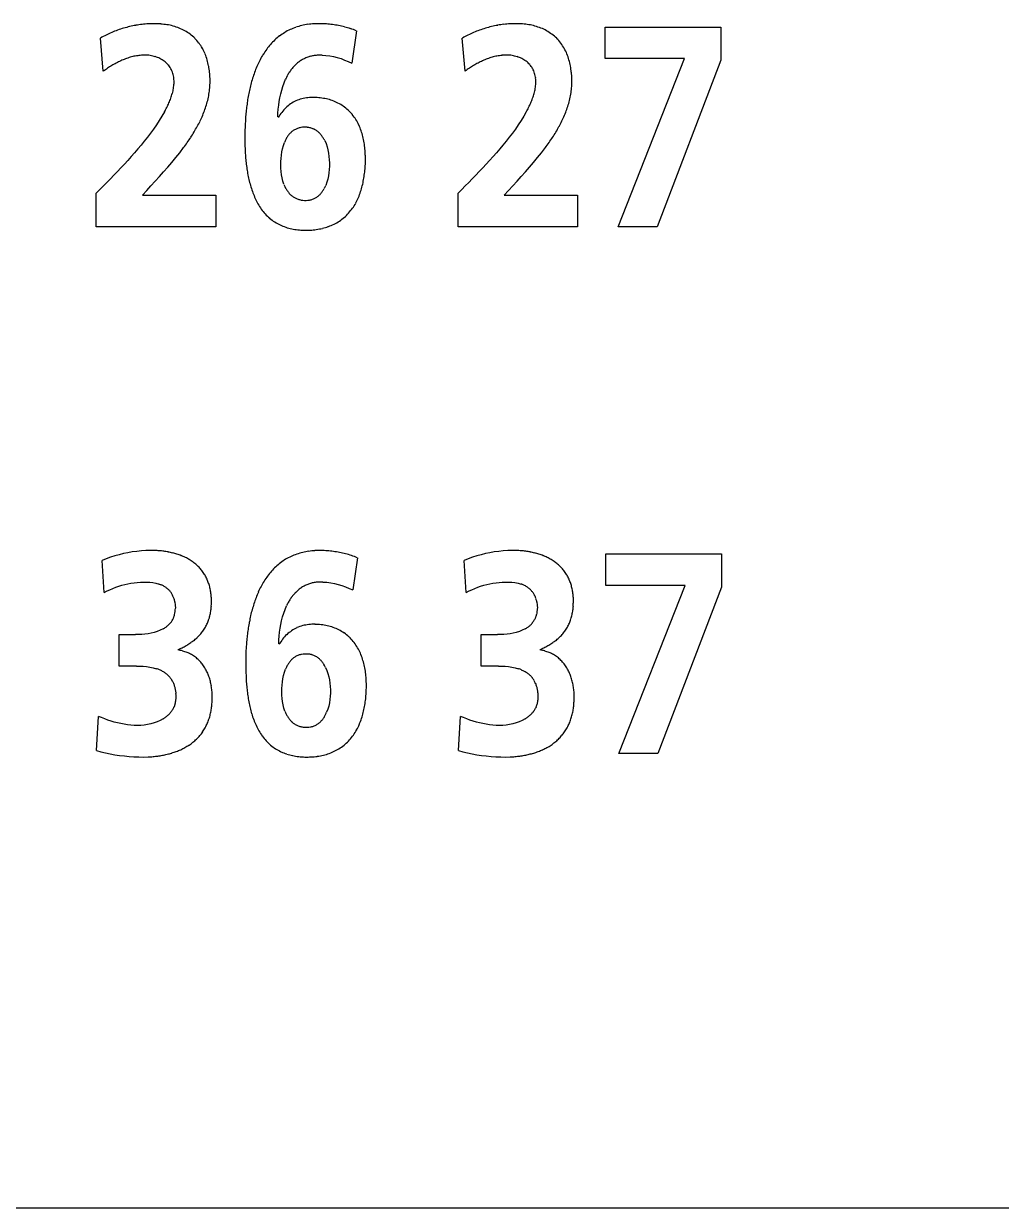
# Model space of a CAD drawing. Extents: x 168 to 388, y 259 to 356.
# Drawn here: x 325.44 to 334.26, y 282.37 to 293.05 of the extents above; entities that cross this region are included whole.
import ezdxf

# ---------------------------------------------------------------- set-up
doc = ezdxf.new("R2010")
doc.units = 0
doc.header["$MEASUREMENT"] = 0
doc.layers.get('0').update_dxf_attribs({"linetype": 'CONTINUOUS'})

msp = doc.modelspace()

# ---------------------------------------------------------------- linework, layer by layer
at = {"color": 7, "linetype": 'Continuous'}
for p, q in [((328.445, 292.984), (328.403, 292.692)), ((330.689, 292.733), (330.689, 293.017)), ((330.689, 293.017), (331.733, 293.017)), ((331.733, 293.017), (331.733, 292.718)), ((326.162, 292.62), (326.137, 292.919)), ((329.426, 292.62), (329.4, 292.919)), ((328.135, 292.764), (328.17, 292.762)), ((328.17, 292.762), (328.205, 292.758)), ((328.205, 292.758), (328.239, 292.752)), ((328.239, 292.752), (328.273, 292.743)), ((328.273, 292.743), (328.307, 292.733)), ((328.307, 292.733), (328.339, 292.72)), ((328.339, 292.72), (328.372, 292.707)), ((328.372, 292.707), (328.403, 292.692)), ((331.405, 292.733), (330.689, 292.733)), ((330.805, 291.217), (331.405, 292.733)), ((331.733, 292.718), (331.157, 291.217)), ((327.762, 292.415), (327.771, 292.449)), ((327.771, 292.449), (327.781, 292.483)), ((327.781, 292.483), (327.793, 292.516)), ((327.793, 292.516), (327.806, 292.548)), ((327.744, 292.312), (327.748, 292.347)), ((327.748, 292.347), (327.754, 292.381)), ((327.754, 292.381), (327.762, 292.415)), ((326.714, 292.252), (326.691, 292.213)), ((327.735, 292.207), (327.737, 292.242)), ((327.737, 292.242), (327.74, 292.277)), ((327.74, 292.277), (327.744, 292.312)), ((329.977, 292.252), (329.955, 292.213)), ((326.641, 292.136), (326.615, 292.098)), ((326.667, 292.174), (326.641, 292.136)), ((326.691, 292.213), (326.667, 292.174)), ((327.441, 292.129), (327.439, 292.073)), ((327.444, 292.184), (327.441, 292.129)), ((329.905, 292.136), (329.879, 292.098)), ((329.93, 292.174), (329.905, 292.136)), ((329.955, 292.213), (329.93, 292.174)), ((326.56, 292.025), (326.532, 291.989)), ((326.588, 292.061), (326.56, 292.025)), ((326.615, 292.098), (326.588, 292.061)), ((327.439, 292.073), (327.438, 292.017)), ((327.438, 292.017), (327.439, 291.961)), ((329.824, 292.025), (329.796, 291.989)), ((329.852, 292.061), (329.824, 292.025)), ((329.879, 292.098), (329.852, 292.061)), ((326.474, 291.919), (326.444, 291.884)), ((326.503, 291.954), (326.474, 291.919)), ((326.532, 291.989), (326.503, 291.954)), ((326.852, 291.885), (326.886, 291.931)), ((327.439, 291.961), (327.441, 291.906)), ((327.773, 291.893), (327.779, 291.921)), ((327.779, 291.921), (327.787, 291.95)), ((327.787, 291.95), (327.797, 291.978)), ((328.159, 291.994), (328.171, 291.967)), ((328.171, 291.967), (328.18, 291.939)), ((328.18, 291.939), (328.188, 291.91)), ((328.188, 291.91), (328.193, 291.881)), ((329.738, 291.919), (329.708, 291.884)), ((329.767, 291.954), (329.738, 291.919)), ((329.796, 291.989), (329.767, 291.954)), ((330.115, 291.885), (330.15, 291.931)), ((326.383, 291.816), (326.352, 291.782)), ((326.414, 291.85), (326.383, 291.816)), ((326.444, 291.884), (326.414, 291.85)), ((326.78, 291.797), (326.816, 291.841)), ((326.816, 291.841), (326.852, 291.885)), ((327.763, 291.804), (327.765, 291.834)), ((327.763, 291.774), (327.763, 291.804)), ((327.765, 291.834), (327.768, 291.863)), ((327.768, 291.863), (327.773, 291.893)), ((328.193, 291.881), (328.197, 291.852)), ((328.197, 291.852), (328.2, 291.822)), ((328.2, 291.822), (328.201, 291.793)), ((329.647, 291.816), (329.616, 291.782)), ((329.678, 291.85), (329.647, 291.816)), ((329.708, 291.884), (329.678, 291.85)), ((330.044, 291.797), (330.08, 291.841)), ((330.08, 291.841), (330.115, 291.885)), ((326.29, 291.716), (326.258, 291.683)), ((326.321, 291.749), (326.29, 291.716)), ((326.352, 291.782), (326.321, 291.749)), ((326.668, 291.669), (326.706, 291.711)), ((326.706, 291.711), (326.744, 291.754)), ((326.744, 291.754), (326.78, 291.797)), ((327.764, 291.745), (327.763, 291.774)), ((327.766, 291.715), (327.764, 291.745)), ((327.769, 291.686), (327.766, 291.715)), ((328.197, 291.704), (328.193, 291.675)), ((328.2, 291.734), (328.197, 291.704)), ((328.201, 291.763), (328.2, 291.734)), ((328.201, 291.793), (328.201, 291.763)), ((329.554, 291.716), (329.522, 291.683)), ((329.585, 291.749), (329.554, 291.716)), ((329.616, 291.782), (329.585, 291.749)), ((329.932, 291.669), (329.97, 291.711)), ((329.97, 291.711), (330.007, 291.754)), ((330.007, 291.754), (330.044, 291.797)), ((326.195, 291.617), (326.163, 291.585)), ((326.226, 291.65), (326.195, 291.617)), ((326.258, 291.683), (326.226, 291.65)), ((326.592, 291.585), (326.63, 291.627)), ((326.63, 291.627), (326.668, 291.669)), ((327.775, 291.657), (327.769, 291.686)), ((327.782, 291.628), (327.775, 291.657)), ((327.791, 291.6), (327.782, 291.628)), ((328.178, 291.618), (328.168, 291.59)), ((328.186, 291.646), (328.178, 291.618)), ((328.193, 291.675), (328.186, 291.646)), ((329.458, 291.617), (329.426, 291.585)), ((329.49, 291.65), (329.458, 291.617)), ((329.522, 291.683), (329.49, 291.65)), ((329.856, 291.585), (329.894, 291.627)), ((329.894, 291.627), (329.932, 291.669)), ((326.131, 291.552), (326.099, 291.519)), ((326.099, 291.217), (326.099, 291.519)), ((326.163, 291.585), (326.131, 291.552)), ((326.515, 291.501), (326.554, 291.543)), ((326.515, 291.501), (327.176, 291.501)), ((326.554, 291.543), (326.592, 291.585)), ((327.176, 291.501), (327.176, 291.217)), ((329.395, 291.552), (329.363, 291.519)), ((329.363, 291.217), (329.363, 291.519)), ((329.426, 291.585), (329.395, 291.552)), ((329.778, 291.501), (329.817, 291.543)), ((329.778, 291.501), (330.44, 291.501)), ((329.817, 291.543), (329.856, 291.585)), ((330.44, 291.501), (330.44, 291.217)), ((327.176, 291.217), (326.099, 291.217)), ((330.44, 291.217), (329.363, 291.217)), ((331.157, 291.217), (330.805, 291.217)), ((326.383, 288.278), (326.344, 288.27)), ((326.423, 288.285), (326.383, 288.278)), ((326.464, 288.29), (326.423, 288.285)), ((326.505, 288.294), (326.464, 288.29)), ((326.545, 288.297), (326.505, 288.294)), ((326.586, 288.298), (326.545, 288.297)), ((326.627, 288.298), (326.586, 288.298)), ((329.649, 288.278), (329.609, 288.27)), ((329.689, 288.285), (329.649, 288.278)), ((329.729, 288.29), (329.689, 288.285)), ((329.77, 288.294), (329.729, 288.29)), ((329.811, 288.297), (329.77, 288.294)), ((329.851, 288.298), (329.811, 288.297)), ((329.892, 288.298), (329.851, 288.298)), ((326.189, 288.223), (326.151, 288.208)), ((326.17, 287.919), (326.151, 288.208)), ((326.227, 288.237), (326.189, 288.223)), ((326.266, 288.249), (326.227, 288.237)), ((326.305, 288.26), (326.266, 288.249)), ((326.344, 288.27), (326.305, 288.26)), ((328.454, 288.233), (328.412, 287.942)), ((329.454, 288.223), (329.417, 288.208)), ((329.435, 287.919), (329.417, 288.208)), ((329.492, 288.237), (329.454, 288.223)), ((329.531, 288.249), (329.492, 288.237)), ((329.57, 288.26), (329.531, 288.249)), ((329.609, 288.27), (329.57, 288.26)), ((330.695, 288.267), (331.74, 288.267)), ((330.695, 287.983), (330.695, 288.267)), ((331.74, 288.267), (331.74, 287.968)), ((326.222, 287.945), (326.248, 287.956)), ((326.248, 287.956), (326.275, 287.967)), ((326.275, 287.967), (326.301, 287.976)), ((326.301, 287.976), (326.328, 287.985)), ((326.328, 287.985), (326.356, 287.992)), ((326.356, 287.992), (326.384, 287.998)), ((326.384, 287.998), (326.411, 288.004)), ((326.411, 288.004), (326.439, 288.008)), ((326.439, 288.008), (326.468, 288.011)), ((326.468, 288.011), (326.496, 288.013)), ((326.496, 288.013), (326.524, 288.014)), ((326.524, 288.014), (326.553, 288.014)), ((326.553, 288.014), (326.581, 288.012)), ((326.581, 288.012), (326.609, 288.009)), ((326.609, 288.009), (326.637, 288.003)), ((326.637, 288.003), (326.665, 287.995)), ((328.143, 288.014), (328.178, 288.012)), ((328.178, 288.012), (328.213, 288.008)), ((328.213, 288.008), (328.247, 288.001)), ((328.247, 288.001), (328.281, 287.993)), ((328.281, 287.993), (328.315, 287.982)), ((328.315, 287.982), (328.348, 287.97)), ((328.348, 287.97), (328.38, 287.957)), ((328.38, 287.957), (328.412, 287.942)), ((329.487, 287.945), (329.513, 287.956)), ((329.513, 287.956), (329.54, 287.967)), ((329.54, 287.967), (329.566, 287.976)), ((329.566, 287.976), (329.594, 287.985)), ((329.594, 287.985), (329.621, 287.992)), ((329.621, 287.992), (329.649, 287.998)), ((329.649, 287.998), (329.676, 288.004)), ((329.676, 288.004), (329.705, 288.008)), ((329.705, 288.008), (329.733, 288.011)), ((329.733, 288.011), (329.761, 288.013)), ((329.761, 288.013), (329.79, 288.014)), ((329.79, 288.014), (329.818, 288.014)), ((329.818, 288.014), (329.847, 288.012)), ((329.847, 288.012), (329.875, 288.009)), ((329.875, 288.009), (329.903, 288.003)), ((329.903, 288.003), (329.93, 287.995)), ((331.412, 287.983), (330.695, 287.983)), ((330.812, 286.467), (331.412, 287.983)), ((331.74, 287.968), (331.164, 286.467)), ((326.171, 287.919), (326.196, 287.933)), ((326.196, 287.933), (326.222, 287.945)), ((329.436, 287.919), (329.462, 287.933)), ((329.462, 287.933), (329.487, 287.945)), ((326.808, 287.834), (326.811, 287.805)), ((326.811, 287.805), (326.812, 287.777)), ((327.789, 287.733), (327.801, 287.766)), ((327.801, 287.766), (327.815, 287.798)), ((330.073, 287.834), (330.077, 287.805)), ((330.077, 287.805), (330.078, 287.777)), ((327.763, 287.631), (327.77, 287.665)), ((327.77, 287.665), (327.779, 287.699)), ((327.779, 287.699), (327.789, 287.733)), ((326.304, 287.256), (326.304, 287.54)), ((326.304, 287.54), (326.453, 287.54)), ((326.481, 287.54), (326.453, 287.54)), ((326.51, 287.542), (326.481, 287.54)), ((326.538, 287.544), (326.51, 287.542)), ((326.566, 287.548), (326.538, 287.544)), ((326.594, 287.553), (326.566, 287.548)), ((326.622, 287.56), (326.594, 287.553)), ((326.649, 287.568), (326.622, 287.56)), ((326.676, 287.579), (326.649, 287.568)), ((326.701, 287.592), (326.676, 287.579)), ((327.748, 287.527), (327.752, 287.562)), ((327.752, 287.562), (327.757, 287.597)), ((327.757, 287.597), (327.763, 287.631)), ((329.57, 287.256), (329.57, 287.54)), ((329.57, 287.54), (329.718, 287.54)), ((329.747, 287.54), (329.718, 287.54)), ((329.775, 287.542), (329.747, 287.54)), ((329.804, 287.544), (329.775, 287.542)), ((329.832, 287.548), (329.804, 287.544)), ((329.86, 287.553), (329.832, 287.548)), ((329.887, 287.56), (329.86, 287.553)), ((329.915, 287.568), (329.887, 287.56)), ((329.941, 287.579), (329.915, 287.568)), ((329.967, 287.592), (329.941, 287.579)), ((327.452, 287.434), (327.449, 287.378)), ((327.744, 287.457), (327.745, 287.492)), ((327.745, 287.492), (327.748, 287.527)), ((327.449, 287.378), (327.447, 287.323)), ((327.447, 287.323), (327.447, 287.267)), ((326.462, 287.256), (326.304, 287.256)), ((326.462, 287.256), (326.492, 287.256)), ((326.492, 287.256), (326.522, 287.254)), ((326.522, 287.254), (326.553, 287.251)), ((326.553, 287.251), (326.583, 287.246)), ((326.583, 287.246), (326.612, 287.24)), ((326.612, 287.24), (326.642, 287.232)), ((327.447, 287.267), (327.447, 287.211)), ((327.447, 287.211), (327.45, 287.155)), ((327.795, 287.2), (327.805, 287.228)), ((328.167, 287.244), (328.179, 287.217)), ((328.179, 287.217), (328.188, 287.189)), ((329.727, 287.256), (329.57, 287.256)), ((329.727, 287.256), (329.757, 287.256)), ((329.757, 287.256), (329.788, 287.254)), ((329.788, 287.254), (329.818, 287.251)), ((329.818, 287.251), (329.848, 287.246)), ((329.848, 287.246), (329.878, 287.24)), ((329.878, 287.24), (329.907, 287.232)), ((327.774, 287.084), (327.777, 287.113)), ((327.777, 287.113), (327.781, 287.142)), ((327.781, 287.142), (327.787, 287.171)), ((327.787, 287.171), (327.795, 287.2)), ((328.188, 287.189), (328.196, 287.16)), ((328.196, 287.16), (328.201, 287.131)), ((328.201, 287.131), (328.206, 287.102)), ((327.772, 287.054), (327.774, 287.084)), ((327.772, 287.024), (327.772, 287.054)), ((327.772, 286.995), (327.772, 287.024)), ((328.206, 287.102), (328.208, 287.072)), ((328.208, 287.072), (328.21, 287.043)), ((328.21, 287.013), (328.208, 286.984)), ((328.21, 287.043), (328.21, 287.013)), ((327.774, 286.965), (327.772, 286.995)), ((327.778, 286.936), (327.774, 286.965)), ((327.783, 286.907), (327.778, 286.936)), ((327.79, 286.878), (327.783, 286.907)), ((328.195, 286.896), (328.187, 286.867)), ((328.201, 286.925), (328.195, 286.896)), ((328.205, 286.954), (328.201, 286.925)), ((328.208, 286.984), (328.205, 286.954)), ((326.1, 286.496), (326.119, 286.802)), ((326.147, 286.791), (326.119, 286.802)), ((326.175, 286.779), (326.147, 286.791)), ((327.8, 286.85), (327.79, 286.878)), ((328.187, 286.867), (328.176, 286.84)), ((329.366, 286.496), (329.384, 286.802)), ((329.412, 286.791), (329.384, 286.802)), ((329.44, 286.779), (329.412, 286.791)), ((326.204, 286.769), (326.175, 286.779)), ((326.232, 286.76), (326.204, 286.769)), ((326.261, 286.751), (326.232, 286.76)), ((326.291, 286.743), (326.261, 286.751)), ((326.32, 286.737), (326.291, 286.743)), ((326.35, 286.731), (326.32, 286.737)), ((326.381, 286.726), (326.35, 286.731)), ((326.411, 286.723), (326.381, 286.726)), ((326.44, 286.721), (326.411, 286.723)), ((326.471, 286.72), (326.44, 286.721)), ((326.501, 286.721), (326.471, 286.72)), ((326.531, 286.723), (326.501, 286.721)), ((326.561, 286.728), (326.531, 286.723)), ((326.591, 286.735), (326.561, 286.728)), ((326.62, 286.743), (326.591, 286.735)), ((326.648, 286.754), (326.62, 286.743)), ((326.676, 286.766), (326.648, 286.754)), ((326.702, 286.781), (326.676, 286.766)), ((329.469, 286.769), (329.44, 286.779)), ((329.498, 286.76), (329.469, 286.769)), ((329.527, 286.751), (329.498, 286.76)), ((329.556, 286.743), (329.527, 286.751)), ((329.586, 286.737), (329.556, 286.743)), ((329.615, 286.731), (329.586, 286.737)), ((329.646, 286.726), (329.615, 286.731)), ((329.676, 286.723), (329.646, 286.726)), ((329.706, 286.721), (329.676, 286.723)), ((329.736, 286.72), (329.706, 286.721)), ((329.766, 286.721), (329.736, 286.72)), ((329.797, 286.723), (329.766, 286.721)), ((329.826, 286.728), (329.797, 286.723)), ((329.856, 286.735), (329.826, 286.728)), ((329.885, 286.743), (329.856, 286.735)), ((329.914, 286.754), (329.885, 286.743)), ((329.941, 286.766), (329.914, 286.754)), ((329.968, 286.781), (329.941, 286.766)), ((326.1, 286.496), (326.14, 286.484)), ((326.14, 286.484), (326.182, 286.473)), ((326.182, 286.473), (326.224, 286.465)), ((326.224, 286.465), (326.267, 286.457)), ((329.366, 286.496), (329.406, 286.484)), ((329.406, 286.484), (329.447, 286.473)), ((329.447, 286.473), (329.49, 286.465)), ((329.49, 286.465), (329.532, 286.457)), ((331.164, 286.467), (330.812, 286.467)), ((326.267, 286.457), (326.309, 286.451)), ((326.309, 286.451), (326.352, 286.446)), ((326.352, 286.446), (326.395, 286.442)), ((326.395, 286.442), (326.438, 286.439)), ((326.438, 286.439), (326.482, 286.437)), ((326.482, 286.437), (326.525, 286.436)), ((326.525, 286.436), (326.567, 286.437)), ((329.532, 286.457), (329.575, 286.451)), ((329.575, 286.451), (329.617, 286.446)), ((329.617, 286.446), (329.66, 286.442)), ((329.66, 286.442), (329.703, 286.439)), ((329.703, 286.439), (329.747, 286.437)), ((329.747, 286.437), (329.79, 286.436)), ((329.79, 286.436), (329.833, 286.437)), ((387.315, 282.367), (270.365, 282.367))]:
    msp.add_line(p, q, dxfattribs=at)
for centre, radius, start, end in [((326.635, 292.033), 1.017, 109.7814, 112.9767), ((326.635, 292.035), 1.015, 106.5814, 109.7831), ((326.632, 292.045), 1.004, 103.3468, 106.5827), ((326.627, 292.063), 0.985, 100.0499, 103.3483), ((326.623, 292.09), 0.958, 96.6625, 100.053), ((326.619, 292.119), 0.929, 93.1988, 96.6587), ((326.616, 292.173), 0.875, 89.5074, 93.221), ((326.618, 292.282), 0.766, 85.2869, 89.5318), ((326.626, 292.386), 0.661, 80.3741, 85.2882), ((326.64, 292.47), 0.577, 74.7408, 80.3769), ((326.659, 292.537), 0.507, 68.341, 74.745), ((326.679, 292.588), 0.452, 61.1421, 68.3319), ((326.697, 292.621), 0.414, 53.3001, 61.1436), ((328.064, 292.529), 0.514, 114.9922, 121.2068), ((328.072, 292.512), 0.532, 108.9577, 114.9609), ((328.08, 292.487), 0.559, 103.2503, 108.9636), ((328.09, 292.447), 0.601, 97.8975, 103.2184), ((328.101, 292.366), 0.682, 93.2116, 97.9), ((328.106, 292.268), 0.78, 89.1181, 93.2125), ((328.103, 292.052), 0.996, 85.9184, 89.1446), ((328.108, 292.127), 0.921, 82.4153, 85.8858), ((328.111, 292.149), 0.899, 78.8587, 82.414), ((328.111, 292.149), 0.899, 75.3629, 78.8538), ((328.106, 292.128), 0.92, 71.8871, 75.3587), ((328.092, 292.087), 0.964, 68.5771, 71.8918), ((329.899, 292.034), 1.016, 109.7926, 112.9899), ((329.898, 292.036), 1.013, 106.5862, 109.7929), ((329.895, 292.047), 1.002, 103.346, 106.5885), ((329.891, 292.065), 0.983, 100.043, 103.3469), ((329.886, 292.091), 0.958, 96.653, 100.0462), ((329.883, 292.118), 0.93, 93.1944, 96.6479), ((329.88, 292.172), 0.876, 89.5112, 93.2195), ((329.881, 292.283), 0.765, 85.2849, 89.5332), ((329.89, 292.388), 0.66, 80.3634, 85.2871), ((329.904, 292.471), 0.576, 74.7229, 80.3672), ((329.922, 292.537), 0.507, 68.3154, 74.7265), ((329.943, 292.589), 0.452, 61.1094, 68.3052), ((329.961, 292.621), 0.414, 53.2644, 61.1116), ((326.629, 292.047), 1.001, 116.2, 119.4461), ((326.632, 292.04), 1.009, 112.9723, 116.1917), ((326.706, 292.634), 0.399, 45.1386, 53.2849), ((326.704, 292.632), 0.401, 36.9857, 45.0839), ((326.689, 292.62), 0.421, 29.2428, 36.9641), ((328.108, 292.477), 0.582, 133.2138, 138.7022), ((328.077, 292.509), 0.538, 127.2636, 133.2039), ((328.071, 292.517), 0.527, 121.2031, 127.2604), ((329.894, 292.045), 1.003, 116.2092, 119.448), ((329.897, 292.039), 1.01, 112.9855, 116.2016), ((329.97, 292.634), 0.399, 45.1022, 53.249), ((329.968, 292.632), 0.401, 36.9531, 45.0484), ((329.952, 292.62), 0.421, 29.2141, 36.9305), ((326.535, 292.355), 0.409, 89.1841, 95.5911), ((326.535, 292.428), 0.337, 81.4026, 89.1744), ((326.651, 292.599), 0.465, 22.2522, 29.2469), ((326.597, 292.577), 0.522, 16.023, 22.2468), ((328.273, 292.359), 0.786, 148.2992, 152.3665), ((328.201, 292.403), 0.701, 143.7412, 148.3005), ((328.147, 292.443), 0.634, 138.6968, 143.7341), ((328.119, 292.39), 0.374, 92.964, 98.321), ((328.123, 292.323), 0.441, 88.4157, 92.963), ((329.798, 292.355), 0.41, 89.185, 95.5897), ((329.799, 292.428), 0.337, 81.4026, 89.1744), ((329.914, 292.599), 0.465, 22.2288, 29.2186), ((329.86, 292.577), 0.523, 16.006, 22.2249), ((326.745, 291.824), 0.986, 120.9072, 123.5605), ((326.683, 291.928), 0.865, 117.8774, 120.9013), ((326.634, 292.021), 0.76, 114.4384, 117.8816), ((326.596, 292.105), 0.668, 110.5217, 114.4413), ((326.568, 292.18), 0.588, 106.0718, 110.5236), ((326.549, 292.245), 0.521, 101.0514, 106.0782), ((326.54, 292.291), 0.473, 95.4932, 101.0225), ((326.539, 292.453), 0.311, 72.932, 81.3464), ((326.548, 292.483), 0.28, 63.6102, 72.9656), ((326.562, 292.511), 0.248, 53.0693, 63.6171), ((326.577, 292.531), 0.224, 41.334, 53.0438), ((326.585, 292.538), 0.213, 29.1869, 41.2655), ((326.521, 292.556), 0.601, 10.6051, 16.0098), ((326.396, 292.532), 0.729, 6.1514, 10.6087), ((328.451, 292.273), 0.984, 155.9917, 159.2383), ((328.356, 292.315), 0.879, 152.3591, 155.9918), ((328.153, 292.411), 0.371, 136.8489, 142.2625), ((328.129, 292.434), 0.337, 130.8952, 136.8514), ((328.112, 292.453), 0.312, 124.4388, 130.8712), ((328.107, 292.46), 0.303, 117.8163, 124.4426), ((328.104, 292.465), 0.297, 111.0397, 117.7845), ((328.109, 292.455), 0.309, 104.5468, 111.0451), ((328.112, 292.44), 0.324, 98.321, 104.5141), ((330.003, 291.835), 0.974, 120.9147, 123.6003), ((329.944, 291.933), 0.86, 117.8655, 120.9098), ((329.897, 292.023), 0.758, 114.4157, 117.8695), ((329.859, 292.106), 0.667, 110.4976, 114.4192), ((329.832, 292.18), 0.589, 106.0528, 110.4997), ((329.813, 292.244), 0.522, 101.0403, 106.0584), ((329.804, 292.29), 0.474, 95.4912, 101.0118), ((329.803, 292.453), 0.311, 72.9334, 81.348), ((329.812, 292.483), 0.28, 63.6091, 72.9644), ((329.826, 292.511), 0.248, 53.07, 63.6178), ((329.841, 292.531), 0.224, 41.334, 53.0438), ((329.849, 292.538), 0.213, 29.1903, 41.2658), ((329.784, 292.556), 0.602, 10.5911, 15.9913), ((329.659, 292.532), 0.729, 6.1404, 10.5949), ((326.796, 291.746), 1.079, 123.5152, 125.9761), ((326.579, 292.535), 0.22, 17.1939, 29.1076), ((326.552, 292.527), 0.248, 6.5764, 17.1397), ((326.509, 292.522), 0.291, 357.5869, 6.5752), ((326.362, 292.528), 0.763, 1.9563, 6.2172), ((326.382, 292.528), 0.743, 357.5845, 1.9588), ((328.682, 292.191), 1.229, 162.1591, 164.7595), ((328.569, 292.228), 1.11, 159.2359, 162.1624), ((328.283, 292.328), 0.525, 151.4083, 155.2317), ((328.232, 292.356), 0.467, 147.1169, 151.4127), ((328.187, 292.385), 0.413, 142.2663, 147.1201), ((330.051, 291.762), 1.062, 123.5578, 126.0599), ((329.843, 292.535), 0.22, 17.1978, 29.1116), ((329.816, 292.527), 0.248, 6.5784, 17.1422), ((329.773, 292.522), 0.291, 357.588, 6.5767), ((329.626, 292.528), 0.763, 1.9461, 6.2059), ((329.645, 292.528), 0.743, 357.5768, 1.9482), ((326.342, 292.542), 0.46, 344.5453, 350.2498), ((326.443, 292.525), 0.357, 350.2404, 357.5735), ((326.412, 292.527), 0.713, 353.0312, 357.5886), ((328.954, 292.123), 1.509, 167.0902, 169.2229), ((328.816, 292.155), 1.367, 164.7583, 167.095), ((329.606, 292.542), 0.459, 344.5477, 350.2528), ((329.707, 292.525), 0.357, 350.2414, 357.575), ((329.675, 292.527), 0.714, 353.0272, 357.5814), ((326.107, 292.617), 0.706, 336.3675, 340.0726), ((326.228, 292.573), 0.577, 340.0753, 344.6059), ((326.366, 292.539), 0.76, 343.9814, 348.2559), ((326.439, 292.524), 0.685, 348.2802, 353.0224), ((329.25, 292.072), 1.809, 171.1586, 172.9244), ((329.09, 292.097), 1.648, 169.2219, 171.1605), ((328.028, 292.07), 0.31, 114.3785, 124.6845), ((328.032, 292.06), 0.321, 104.3408, 114.3042), ((328.044, 292.012), 0.37, 95.6766, 104.3088), ((328.055, 291.893), 0.49, 88.9787, 95.4992), ((328.056, 291.814), 0.569, 83.6347, 89.2467), ((328.061, 291.854), 0.528, 77.6069, 83.655), ((328.075, 291.918), 0.463, 70.7098, 77.6158), ((328.087, 291.955), 0.423, 63.1341, 70.6809), ((329.371, 292.617), 0.706, 336.3685, 340.0739), ((329.492, 292.573), 0.577, 340.0756, 344.6064), ((329.629, 292.539), 0.761, 343.9872, 348.2575), ((329.702, 292.524), 0.686, 348.2805, 353.0182), ((325.778, 292.77), 1.069, 331.0523, 333.5004), ((325.925, 292.697), 0.905, 333.4802, 336.3712), ((326.167, 292.603), 0.969, 336.8995, 340.2522), ((326.261, 292.569), 0.869, 340.2453, 343.9845), ((329.517, 292.043), 2.078, 174.5694, 176.1065), ((329.38, 292.056), 1.94, 172.9237, 174.5704), ((328.158, 291.947), 0.49, 142.0156, 148.5369), ((328.089, 292.002), 0.402, 134.2246, 142.1748), ((328.044, 292.047), 0.338, 124.7518, 134.2037), ((328.098, 291.976), 0.4, 55.1178, 63.1053), ((328.102, 291.982), 0.393, 46.9937, 55.1175), ((328.092, 291.971), 0.408, 39.1499, 46.9826), ((328.069, 291.953), 0.437, 31.8094, 39.1172), ((329.042, 292.769), 1.069, 331.0528, 333.5011), ((329.189, 292.697), 0.905, 333.4806, 336.3719), ((329.43, 292.603), 0.97, 336.9076, 340.2589), ((329.524, 292.569), 0.87, 340.253, 343.9897), ((325.936, 292.709), 1.224, 331.2492, 333.9046), ((326.061, 292.648), 1.085, 333.9044, 336.8999), ((328.032, 291.93), 0.481, 25.1587, 31.8057), ((327.978, 291.905), 0.54, 19.2474, 25.1617), ((329.2, 292.709), 1.224, 331.2586, 333.914), ((329.324, 292.648), 1.085, 333.9144, 336.9092), ((325.43, 293.015), 1.816, 325.1043, 326.8889), ((325.619, 292.892), 1.59, 326.8889, 328.9329), ((325.782, 292.794), 1.399, 328.9272, 331.2497), ((328.042, 291.884), 0.263, 146.2223, 152.6723), ((328.007, 291.908), 0.221, 138.545, 146.2289), ((327.986, 291.927), 0.192, 129.696, 138.5465), ((327.975, 291.94), 0.175, 119.9203, 129.6218), ((327.972, 291.945), 0.169, 109.8421, 119.8826), ((327.976, 291.933), 0.181, 100.4874, 109.8443), ((327.98, 291.912), 0.203, 92.0953, 100.4464), ((327.981, 291.896), 0.219, 84.4732, 92.2203), ((327.984, 291.926), 0.188, 75.4912, 84.493), ((327.987, 291.938), 0.176, 65.7854, 75.4304), ((327.988, 291.941), 0.173, 55.9104, 65.7024), ((327.981, 291.932), 0.184, 46.7172, 55.916), ((327.964, 291.913), 0.21, 38.6117, 46.7024), ((327.937, 291.892), 0.244, 31.6454, 38.6063), ((327.9, 291.869), 0.288, 25.7728, 31.6581), ((327.909, 291.881), 0.613, 14.038, 19.2473), ((327.83, 291.861), 0.695, 9.4567, 14.054), ((328.695, 293.014), 1.814, 325.114, 326.8963), ((328.883, 292.891), 1.589, 326.8968, 328.942), ((329.046, 292.793), 1.399, 328.9361, 331.2591), ((325.214, 293.166), 2.079, 323.5452, 325.1082), ((328.086, 291.861), 0.312, 152.6604, 158.0867), ((327.756, 291.848), 0.769, 5.3055, 9.4588), ((327.619, 291.836), 0.907, 1.7641, 5.2848), ((328.48, 293.164), 2.076, 323.5531, 325.1184), ((329.422, 292.005), 1.983, 182.8612, 184.4723), ((329.173, 291.985), 1.734, 184.472, 186.3148), ((327.395, 291.829), 1.132, 356.1285, 358.9517), ((327.404, 291.829), 1.123, 358.9305, 1.7765), ((328.968, 291.962), 1.527, 186.3111, 188.4028), ((328.765, 291.932), 1.322, 188.4018, 190.8182), ((327.568, 291.81), 0.957, 349.9016, 353.2394), ((327.428, 291.826), 1.099, 353.2265, 356.1347), ((328.604, 291.901), 1.158, 190.8144, 193.5638), ((328.44, 291.862), 0.989, 193.5603, 196.789), ((328.084, 291.711), 0.313, 200.8511, 206.263), ((327.877, 291.711), 0.315, 332.1139, 337.4891), ((327.689, 291.788), 0.834, 346.0731, 349.9017), ((328.313, 291.823), 0.856, 196.7869, 200.5172), ((328.194, 291.779), 0.729, 200.5101, 204.8922), ((328.043, 291.691), 0.267, 206.2563, 212.6028), ((328.012, 291.671), 0.23, 212.5952, 219.9554), ((327.99, 291.653), 0.203, 219.9797, 228.3425), ((327.979, 291.64), 0.185, 228.3422, 237.4961), ((327.977, 291.637), 0.181, 237.5106, 246.8636), ((327.989, 291.629), 0.175, 300.0783, 309.5636), ((327.977, 291.644), 0.195, 309.6272, 318.3356), ((327.953, 291.665), 0.226, 318.3256, 325.8119), ((327.918, 291.688), 0.268, 325.8055, 332.1248), ((327.939, 291.707), 0.571, 331.2171, 336.8095), ((327.867, 291.737), 0.649, 336.807, 341.7298), ((327.786, 291.764), 0.734, 341.723, 346.0756), ((328.103, 291.737), 0.63, 204.8912, 209.9012), ((328.031, 291.695), 0.547, 209.8931, 215.7387), ((327.979, 291.658), 0.483, 215.751, 222.3714), ((327.98, 291.647), 0.191, 246.9659, 255.8221), ((327.985, 291.666), 0.211, 255.7952, 263.8184), ((327.987, 291.68), 0.225, 263.8102, 271.3313), ((327.988, 291.654), 0.199, 271.1541, 279.6674), ((327.993, 291.623), 0.168, 279.7644, 289.8266), ((327.994, 291.621), 0.166, 289.8213, 300.0389), ((328.028, 291.652), 0.466, 318.1216, 324.9756), ((327.99, 291.678), 0.513, 324.9816, 331.2114), ((327.951, 291.632), 0.444, 222.3674, 229.5579), ((327.936, 291.615), 0.422, 229.6149, 237.1853), ((328.048, 291.635), 0.44, 296.3325, 303.5888), ((328.052, 291.63), 0.434, 303.5886, 310.952), ((328.046, 291.635), 0.442, 311.0001, 318.1229), ((327.94, 291.621), 0.428, 237.176, 244.6361), ((327.948, 291.64), 0.449, 244.696, 251.8081), ((327.964, 291.686), 0.498, 251.8028, 258.2203), ((327.976, 291.748), 0.561, 258.2399, 263.9367), ((327.987, 291.846), 0.66, 263.9346, 268.7793), ((327.989, 291.921), 0.735, 268.7039, 273.0496), ((327.993, 291.843), 0.657, 273.0441, 277.9066), ((328.003, 291.773), 0.586, 277.8952, 283.3494), ((328.019, 291.705), 0.516, 283.3459, 289.5351), ((328.034, 291.664), 0.472, 289.5553, 296.3218), ((326.603, 287.48), 0.818, 85.5069, 88.3507), ((326.607, 287.531), 0.767, 82.4485, 85.4809), ((326.608, 287.543), 0.755, 79.37, 82.4514), ((326.618, 287.594), 0.702, 76.0714, 79.3822), ((328.089, 287.736), 0.559, 103.262, 108.9727), ((328.098, 287.696), 0.601, 97.91, 103.2304), ((328.109, 287.616), 0.681, 93.2206, 97.9115), ((328.115, 287.519), 0.779, 89.1224, 93.2225), ((328.112, 287.306), 0.992, 85.908, 89.1478), ((328.117, 287.378), 0.92, 82.402, 85.8766), ((328.119, 287.397), 0.9, 78.8505, 82.3996), ((328.118, 287.394), 0.903, 75.3092, 78.8462), ((329.868, 287.48), 0.818, 85.5069, 88.3507), ((329.872, 287.531), 0.767, 82.4485, 85.4809), ((329.874, 287.543), 0.755, 79.37, 82.4514), ((329.883, 287.594), 0.702, 76.0714, 79.3822), ((326.632, 287.65), 0.645, 72.454, 76.0734), ((326.65, 287.706), 0.586, 68.4903, 72.4559), ((326.669, 287.755), 0.534, 64.14, 68.4937), ((326.691, 287.8), 0.484, 59.3396, 64.143), ((326.712, 287.835), 0.443, 54.0837, 59.3338), ((326.731, 287.861), 0.41, 48.4175, 54.0859), ((328.086, 287.759), 0.538, 127.2618, 133.1973), ((328.08, 287.767), 0.528, 121.2053, 127.2582), ((328.073, 287.779), 0.514, 114.9978, 121.2085), ((328.08, 287.762), 0.532, 108.9676, 114.9678), ((328.112, 287.371), 0.928, 71.8613, 75.3052), ((328.098, 287.327), 0.973, 68.574, 71.8667), ((329.897, 287.65), 0.645, 72.454, 76.0734), ((329.915, 287.706), 0.586, 68.4903, 72.4559), ((329.934, 287.755), 0.534, 64.14, 68.4937), ((329.956, 287.8), 0.484, 59.3396, 64.143), ((329.977, 287.835), 0.443, 54.0837, 59.3338), ((329.996, 287.861), 0.41, 48.4175, 54.0859), ((326.746, 287.878), 0.388, 42.3963, 48.3948), ((326.754, 287.886), 0.377, 36.2262, 42.4003), ((326.755, 287.887), 0.375, 29.9883, 36.1873), ((326.743, 287.88), 0.389, 24.0186, 29.9946), ((328.209, 287.653), 0.701, 143.7268, 148.2835), ((328.156, 287.692), 0.635, 138.6866, 143.7205), ((328.116, 287.726), 0.583, 133.2064, 138.6907), ((330.011, 287.878), 0.388, 42.3963, 48.3948), ((330.019, 287.886), 0.377, 36.2262, 42.4003), ((330.02, 287.887), 0.375, 29.9883, 36.1873), ((330.008, 287.88), 0.389, 24.0186, 29.9946), ((326.578, 287.739), 0.27, 65.3299, 71.3753), ((326.594, 287.772), 0.234, 58.3428, 65.3268), ((326.608, 287.796), 0.206, 50.5719, 58.3375), ((326.725, 287.872), 0.408, 18.2943, 23.9927), ((326.688, 287.86), 0.448, 13.1007, 18.2958), ((326.646, 287.85), 0.491, 8.367, 13.104), ((328.364, 287.565), 0.88, 152.3406, 155.9726), ((328.281, 287.608), 0.786, 148.2817, 152.3474), ((328.12, 287.703), 0.312, 124.4375, 130.8699), ((328.115, 287.71), 0.303, 117.8164, 124.4425), ((328.113, 287.715), 0.297, 111.0397, 117.7845), ((328.117, 287.704), 0.309, 104.5452, 111.0436), ((328.12, 287.69), 0.324, 98.3214, 104.5143), ((328.128, 287.64), 0.374, 92.9641, 98.3209), ((328.131, 287.573), 0.441, 88.4159, 92.963), ((329.844, 287.74), 0.27, 65.3269, 71.3798), ((329.859, 287.773), 0.233, 58.3276, 65.3235), ((329.874, 287.796), 0.205, 50.5507, 58.3218), ((329.991, 287.872), 0.408, 18.2943, 23.9927), ((329.953, 287.86), 0.448, 13.1007, 18.2958), ((329.911, 287.85), 0.491, 8.367, 13.104), ((326.618, 287.808), 0.191, 42.0133, 50.5759), ((326.62, 287.81), 0.188, 33.2493, 41.951), ((326.615, 287.807), 0.193, 24.7684, 33.2031), ((326.598, 287.799), 0.212, 17.0635, 24.7758), ((326.563, 287.788), 0.249, 10.4724, 17.0347), ((326.59, 287.842), 0.547, 4.115, 8.3667), ((326.522, 287.837), 0.616, 0.339, 4.1159), ((328.577, 287.477), 1.11, 159.2161, 162.1435), ((328.46, 287.522), 0.984, 155.9724, 159.2187), ((328.24, 287.606), 0.467, 147.1169, 151.4127), ((328.195, 287.635), 0.413, 142.2653, 147.1192), ((328.162, 287.661), 0.371, 136.8465, 142.2602), ((328.137, 287.684), 0.337, 130.8963, 136.8526), ((329.883, 287.808), 0.19, 41.9785, 50.5542), ((329.885, 287.81), 0.187, 33.2068, 41.9164), ((329.88, 287.807), 0.193, 24.726, 33.1614), ((329.864, 287.799), 0.212, 17.026, 24.7315), ((329.828, 287.788), 0.249, 10.4484, 17.0001), ((329.856, 287.842), 0.547, 4.115, 8.3667), ((329.787, 287.837), 0.616, 0.339, 4.1159), ((326.603, 287.772), 0.209, 345.79, 353.5866), ((326.545, 287.778), 0.267, 353.6026, 359.6943), ((326.648, 287.824), 0.489, 347.7208, 352.4787), ((326.588, 287.832), 0.55, 352.4789, 356.7096), ((326.51, 287.836), 0.627, 356.7079, 0.4148), ((328.823, 287.405), 1.367, 164.7408, 167.0786), ((328.69, 287.441), 1.228, 162.1399, 164.741), ((328.291, 287.578), 0.525, 151.4076, 155.2309), ((329.868, 287.772), 0.21, 345.8252, 353.6055), ((329.81, 287.778), 0.268, 353.6198, 359.6945), ((329.913, 287.824), 0.489, 347.7208, 352.4787), ((329.853, 287.832), 0.55, 352.4789, 356.7096), ((329.775, 287.836), 0.627, 356.7079, 0.4148), ((326.608, 287.778), 0.207, 312.2299, 320.1052), ((326.621, 287.767), 0.191, 320.1159, 328.746), ((326.622, 287.767), 0.19, 328.7527, 337.3534), ((326.616, 287.769), 0.195, 337.4002, 345.7541), ((326.748, 287.795), 0.385, 330.6003, 336.6461), ((326.73, 287.803), 0.404, 336.6658, 342.4212), ((326.697, 287.813), 0.439, 342.4206, 347.7188), ((329.097, 287.347), 1.647, 169.2055, 171.1458), ((328.961, 287.373), 1.508, 167.0722, 169.206), ((329.874, 287.777), 0.207, 312.3177, 320.2058), ((329.886, 287.767), 0.19, 320.2189, 328.7978), ((329.887, 287.767), 0.19, 328.8028, 337.3987), ((329.881, 287.769), 0.196, 337.4454, 345.7879), ((330.013, 287.795), 0.385, 330.6003, 336.6461), ((329.995, 287.803), 0.404, 336.6658, 342.4212), ((329.962, 287.813), 0.439, 342.4206, 347.7188), ((326.572, 287.824), 0.266, 299.0291, 305.1626), ((326.592, 287.796), 0.231, 305.1579, 312.2058), ((326.728, 287.814), 0.411, 312.6101, 318.2629), ((326.748, 287.796), 0.385, 318.2664, 324.4062), ((326.754, 287.791), 0.377, 324.4112, 330.5775), ((329.386, 287.306), 1.938, 172.9105, 174.5592), ((329.256, 287.322), 1.808, 171.1456, 172.913), ((328.099, 287.25), 0.405, 134.2297, 142.1273), ((328.054, 287.296), 0.339, 124.7859, 134.208), ((328.037, 287.32), 0.31, 114.4122, 124.7189), ((328.04, 287.311), 0.32, 104.3539, 114.336), ((328.052, 287.263), 0.369, 95.6737, 104.3219), ((328.063, 287.143), 0.49, 88.9726, 95.495), ((328.064, 287.063), 0.569, 83.6293, 89.242), ((328.069, 287.104), 0.528, 77.6002, 83.6495), ((328.083, 287.168), 0.463, 70.7012, 77.6085), ((328.096, 287.205), 0.423, 63.1245, 70.6722), ((328.106, 287.226), 0.4, 55.1089, 63.0969), ((328.11, 287.232), 0.393, 46.9839, 55.108), ((329.838, 287.823), 0.265, 299.0831, 305.2333), ((329.858, 287.795), 0.231, 305.2286, 312.2935), ((329.994, 287.814), 0.411, 312.6101, 318.2629), ((330.013, 287.796), 0.385, 318.2664, 324.4062), ((330.02, 287.791), 0.377, 324.4112, 330.5775), ((326.557, 288.075), 0.725, 295.7421, 298.9503), ((326.624, 287.954), 0.587, 298.9457, 302.9072), ((326.665, 287.89), 0.51, 302.9158, 307.472), ((326.7, 287.845), 0.454, 307.47, 312.5946), ((329.522, 287.293), 2.075, 174.5589, 176.0985), ((328.169, 287.193), 0.494, 141.964, 148.4254), ((328.1, 287.221), 0.408, 39.1391, 46.9716), ((328.077, 287.203), 0.437, 31.8006, 39.1077), ((328.04, 287.18), 0.481, 25.1495, 31.7956), ((329.822, 288.075), 0.725, 295.7421, 298.9503), ((329.889, 287.954), 0.587, 298.9457, 302.9072), ((329.93, 287.89), 0.51, 302.9158, 307.472), ((329.965, 287.845), 0.454, 307.47, 312.5946), ((326.562, 288.064), 0.713, 292.628, 295.7878), ((326.784, 287.045), 0.36, 74.9127, 81.7756), ((326.785, 287.047), 0.357, 68.0293, 74.9435), ((326.797, 287.076), 0.326, 60.4741, 68.0385), ((326.801, 287.083), 0.318, 52.7076, 60.44), ((326.798, 287.08), 0.322, 45.0149, 52.6736), ((327.994, 287.177), 0.191, 129.7062, 138.5689), ((327.983, 287.19), 0.175, 119.9221, 129.6311), ((327.98, 287.195), 0.169, 109.8453, 119.884), ((327.984, 287.183), 0.182, 100.5152, 109.8488), ((327.988, 287.161), 0.203, 92.1348, 100.475), ((327.989, 287.146), 0.219, 84.5136, 92.2607), ((327.992, 287.177), 0.188, 75.5009, 84.531), ((327.995, 287.189), 0.175, 65.7616, 75.4356), ((327.996, 287.191), 0.173, 55.8755, 65.6845), ((327.99, 287.182), 0.184, 46.672, 55.8775), ((327.972, 287.163), 0.21, 38.5683, 46.6572), ((327.986, 287.155), 0.54, 19.24, 25.1535), ((327.917, 287.131), 0.613, 14.0326, 19.241), ((329.827, 288.064), 0.713, 292.628, 295.7878), ((330.05, 287.045), 0.36, 74.9129, 81.776), ((330.051, 287.047), 0.357, 68.0283, 74.9427), ((330.062, 287.076), 0.326, 60.4734, 68.038), ((330.066, 287.083), 0.318, 52.7079, 60.4397), ((330.063, 287.08), 0.322, 45.0146, 52.6736), ((326.536, 286.907), 0.342, 66.8921, 71.9711), ((326.555, 286.952), 0.293, 60.9608, 66.8919), ((326.788, 287.07), 0.336, 37.6565, 44.9986), ((326.767, 287.054), 0.363, 30.7261, 37.6561), ((326.736, 287.035), 0.399, 24.5478, 30.7281), ((328.095, 287.111), 0.312, 152.7053, 158.1361), ((328.051, 287.134), 0.262, 146.2588, 152.7178), ((328.016, 287.158), 0.22, 138.5671, 146.2641), ((327.945, 287.142), 0.244, 31.608, 38.5625), ((327.907, 287.118), 0.288, 25.7476, 31.6249), ((327.838, 287.111), 0.695, 9.4506, 14.0472), ((327.765, 287.098), 0.769, 5.3015, 9.4541), ((329.801, 286.906), 0.343, 66.914, 71.9841), ((329.82, 286.951), 0.293, 60.9941, 66.914), ((330.053, 287.07), 0.336, 37.6565, 44.9988), ((330.032, 287.054), 0.363, 30.7266, 37.6564), ((330.001, 287.035), 0.399, 24.5466, 30.7268), ((326.574, 286.986), 0.254, 54.1267, 60.9663), ((326.588, 287.005), 0.23, 46.5574, 54.1056), ((326.598, 287.016), 0.215, 38.4399, 46.5203), ((326.597, 287.015), 0.216, 30.421, 38.4462), ((326.586, 287.009), 0.229, 22.771, 30.3709), ((326.697, 287.017), 0.442, 18.9663, 24.5461), ((326.65, 287.001), 0.492, 13.9501, 18.9721), ((326.597, 286.988), 0.547, 9.4087, 13.9524), ((329.43, 287.254), 1.983, 182.8612, 184.4721), ((327.627, 287.086), 0.908, 1.7595, 5.279), ((327.412, 287.079), 1.123, 358.9276, 1.7732), ((329.839, 286.985), 0.254, 54.1717, 60.9991), ((329.853, 287.005), 0.23, 46.6129, 54.1508), ((329.864, 287.016), 0.215, 38.5027, 46.5772), ((329.863, 287.015), 0.216, 30.4808, 38.5065), ((329.852, 287.009), 0.228, 22.8269, 30.4334), ((329.962, 287.017), 0.442, 18.9658, 24.5456), ((329.915, 287.001), 0.492, 13.9493, 18.9713), ((329.862, 286.988), 0.547, 9.41, 13.9532), ((326.567, 287.001), 0.25, 15.8024, 22.758), ((326.516, 286.987), 0.303, 10.0582, 15.7919), ((326.472, 286.978), 0.348, 5.1715, 10.165), ((326.489, 286.98), 0.33, 359.9182, 5.1736), ((326.549, 286.98), 0.595, 5.2624, 9.4146), ((326.482, 286.974), 0.663, 1.5242, 5.2488), ((329.182, 287.235), 1.734, 184.4719, 186.3147), ((328.976, 287.212), 1.527, 186.3099, 188.4018), ((327.436, 287.076), 1.099, 353.2223, 356.1307), ((327.403, 287.079), 1.132, 356.1255, 358.9486), ((329.833, 287.001), 0.249, 15.8451, 22.8128), ((329.782, 286.987), 0.302, 10.0873, 15.8342), ((329.738, 286.978), 0.347, 5.1891, 10.1943), ((329.755, 286.98), 0.33, 359.9224, 5.1902), ((329.815, 286.98), 0.594, 5.2607, 9.4133), ((329.747, 286.974), 0.663, 1.5243, 5.2486), ((326.613, 286.972), 0.206, 328.4162, 336.8292), ((326.619, 286.969), 0.2, 336.8257, 345.528), ((326.607, 286.972), 0.211, 345.7179, 353.9244), ((326.536, 286.979), 0.283, 353.9139, 0.0431), ((326.518, 286.964), 0.626, 350.6993, 354.6415), ((326.458, 286.969), 0.686, 354.6414, 358.2404), ((326.401, 286.971), 0.743, 358.2282, 1.5483), ((328.773, 287.182), 1.322, 188.4016, 190.818), ((328.612, 287.151), 1.158, 190.8153, 193.5646), ((327.697, 287.038), 0.834, 346.0688, 349.8981), ((327.576, 287.059), 0.957, 349.8975, 353.2357), ((329.879, 286.972), 0.206, 328.3758, 336.7959), ((329.885, 286.969), 0.199, 336.7911, 345.5055), ((329.873, 286.972), 0.211, 345.6974, 353.9181), ((329.802, 286.979), 0.283, 353.9071, 0.0482), ((329.783, 286.964), 0.627, 350.7077, 354.647), ((329.723, 286.969), 0.686, 354.6454, 358.2421), ((329.666, 286.971), 0.744, 358.2291, 1.5474), ((326.54, 287.046), 0.311, 301.4527, 307.03), ((326.562, 287.017), 0.274, 307.0245, 313.3621), ((326.585, 286.993), 0.241, 313.3569, 320.4996), ((326.601, 286.979), 0.22, 320.5359, 328.416), ((326.62, 286.943), 0.522, 341.6689, 346.3983), ((326.57, 286.955), 0.573, 346.3977, 350.7044), ((328.448, 287.112), 0.99, 193.56, 196.7887), ((328.321, 287.073), 0.857, 196.7865, 200.5169), ((328.093, 286.961), 0.313, 200.7921, 206.203), ((328.051, 286.941), 0.267, 206.1977, 212.5493), ((328.02, 286.921), 0.23, 212.5392, 219.9111), ((327.962, 286.914), 0.226, 318.3327, 325.8347), ((327.927, 286.938), 0.268, 325.8274, 332.1586), ((327.885, 286.96), 0.315, 332.1486, 337.5311), ((327.875, 286.987), 0.649, 336.7994, 341.7233), ((327.795, 287.014), 0.734, 341.7173, 346.0708), ((329.805, 287.047), 0.312, 301.4084, 306.9764), ((329.828, 287.017), 0.274, 306.9729, 313.302), ((329.85, 286.993), 0.242, 313.2944, 320.4564), ((329.867, 286.979), 0.22, 320.4923, 328.3738), ((329.885, 286.943), 0.522, 341.6829, 346.4103), ((329.835, 286.955), 0.574, 346.4062, 350.71), ((326.699, 286.911), 0.436, 325.4196, 331.0754), ((326.682, 286.921), 0.456, 331.071, 336.4842), ((326.662, 286.929), 0.477, 336.4948, 341.6693), ((328.202, 287.029), 0.729, 200.5093, 204.8914), ((328.111, 286.987), 0.63, 204.8921, 209.9001), ((327.999, 286.903), 0.202, 219.9363, 228.317), ((327.987, 286.89), 0.185, 228.3168, 237.4935), ((327.985, 286.887), 0.181, 237.5075, 246.8802), ((327.989, 286.896), 0.191, 246.9838, 255.852), ((327.994, 286.915), 0.211, 255.8239, 263.8539), ((327.995, 286.93), 0.226, 263.8496, 271.357), ((327.996, 286.904), 0.2, 271.1764, 279.6701), ((328.001, 286.874), 0.169, 279.7681, 289.8033), ((328.002, 286.871), 0.166, 289.7957, 300.0084), ((327.998, 286.879), 0.175, 300.0496, 309.5548), ((327.985, 286.893), 0.194, 309.6184, 318.3414), ((327.998, 286.928), 0.513, 324.9732, 331.2043), ((327.947, 286.956), 0.571, 331.2092, 336.8027), ((329.964, 286.911), 0.436, 325.4323, 331.0892), ((329.947, 286.921), 0.456, 331.0842, 336.4972), ((329.928, 286.929), 0.477, 336.5077, 341.6811), ((326.666, 286.949), 0.487, 303.5979, 308.6886), ((326.684, 286.926), 0.457, 308.6851, 314.0835), ((326.696, 286.914), 0.441, 314.1096, 319.7123), ((326.701, 286.91), 0.435, 319.7091, 325.3899), ((328.04, 286.945), 0.547, 209.8912, 215.7366), ((327.988, 286.908), 0.483, 215.7489, 222.3693), ((327.959, 286.882), 0.444, 222.3652, 229.5558), ((328.054, 286.885), 0.442, 310.9987, 318.1112), ((328.036, 286.902), 0.466, 318.1114, 324.9665), ((329.932, 286.949), 0.486, 303.6073, 308.6918), ((329.95, 286.926), 0.457, 308.689, 314.091), ((329.961, 286.914), 0.44, 314.1164, 319.7223), ((329.966, 286.91), 0.434, 319.7181, 325.4012), ((326.564, 287.181), 0.741, 283.5969, 286.9262), ((326.582, 287.122), 0.679, 286.9227, 290.5563), ((326.602, 287.067), 0.621, 290.5547, 294.5301), ((326.624, 287.02), 0.569, 294.5286, 298.8633), ((326.646, 286.979), 0.522, 298.8616, 303.5888), ((327.945, 286.865), 0.422, 229.6117, 237.1823), ((327.948, 286.871), 0.428, 237.1746, 244.6349), ((327.957, 286.89), 0.449, 244.6954, 251.8076), ((327.972, 286.936), 0.498, 251.7997, 258.2175), ((328.028, 286.955), 0.516, 283.3443, 289.5335), ((328.042, 286.914), 0.472, 289.5549, 296.3214), ((328.056, 286.885), 0.44, 296.3309, 303.5876), ((328.06, 286.88), 0.434, 303.5886, 310.9524), ((329.829, 287.181), 0.741, 283.593, 286.9235), ((329.847, 287.121), 0.679, 286.9184, 290.5538), ((329.868, 287.067), 0.621, 290.5539, 294.5324), ((329.889, 287.02), 0.569, 294.5303, 298.8687), ((329.912, 286.978), 0.522, 298.8666, 303.5979), ((326.527, 287.404), 0.968, 272.4097, 274.9606), ((326.532, 287.342), 0.905, 274.9726, 277.699), ((326.537, 287.302), 0.865, 277.6974, 280.5499), ((326.548, 287.245), 0.807, 280.5394, 283.5981), ((327.984, 286.998), 0.561, 258.2389, 263.9359), ((327.995, 287.096), 0.66, 263.9335, 268.7784), ((327.998, 287.171), 0.735, 268.704, 273.0494), ((328.002, 287.093), 0.657, 273.0421, 277.9044), ((328.012, 287.023), 0.586, 277.895, 283.3492), ((329.792, 287.405), 0.969, 272.4124, 274.9604), ((329.797, 287.343), 0.906, 274.9711, 277.6946), ((329.803, 287.303), 0.866, 277.6935, 280.5451), ((329.814, 287.245), 0.807, 280.5347, 283.5939)]:
    msp.add_arc(centre, radius, start, end, dxfattribs=at)

doc.saveas('drawing.dxf')
